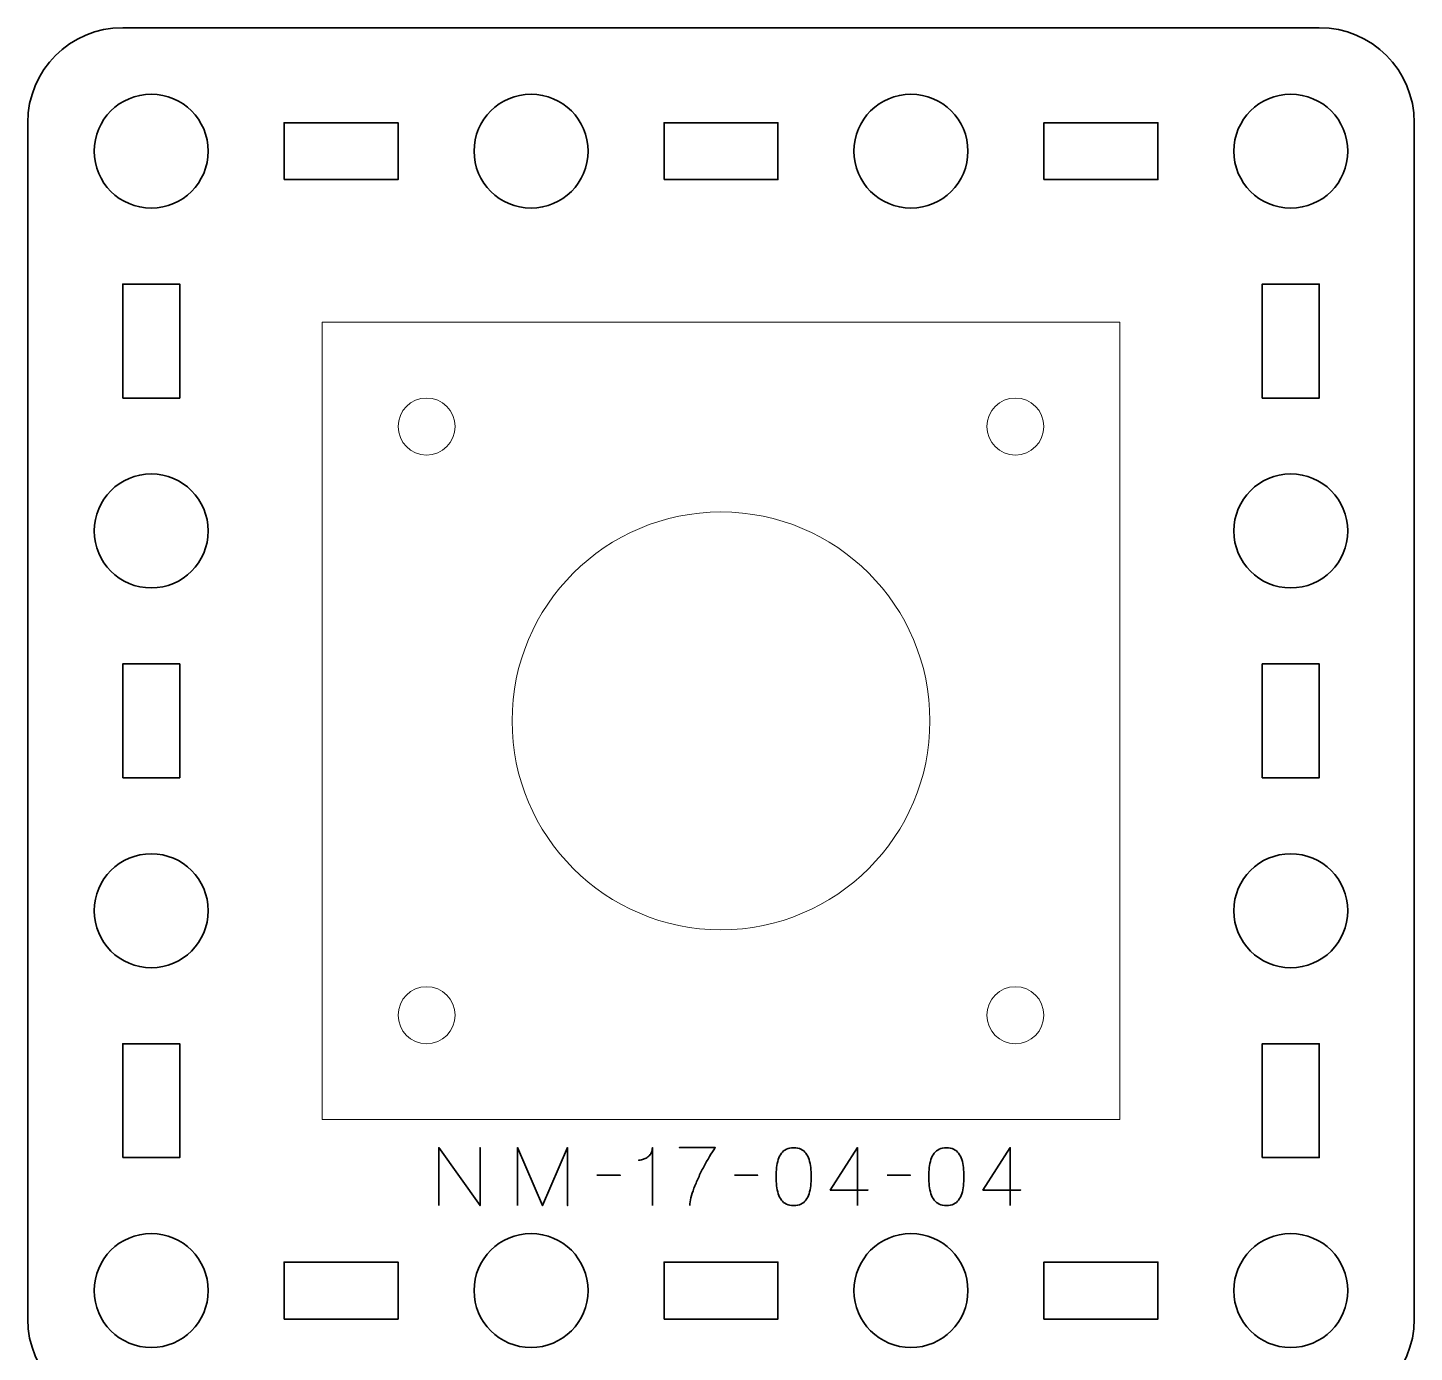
# Model space of a CAD drawing. Header units: centimetres. Extents: x -40 to 171, y -20 to 141.
# Drawn here: x -9.15 to -1.85, y 68.83 to 75.8 of the extents above; entities that cross this region are included whole.
import ezdxf

# ---------------------------------------------------------------- set-up
doc = ezdxf.new("R2010")
doc.units = ezdxf.units.CM
doc.header["$MEASUREMENT"] = 0
doc.layers.add('Layer 1', color=7, linetype='Continuous')

msp = doc.modelspace()

# ---------------------------------------------------------------- linework, layer by layer
at = {"layer": 'Layer 1', "color": 250, "lineweight": 35}
for points in [[(-7.79996, 75.00002), (-7.19996, 75.00002), (-7.19996, 75.30002), (-7.79996, 75.30002), (-7.79996, 75.00002)], [(-5.79996, 75.00002), (-5.19996, 75.00002), (-5.19996, 75.30002), (-5.79996, 75.30002), (-5.79996, 75.00002)], [(-3.79996, 75.00002), (-3.19996, 75.00002), (-3.19996, 75.30002), (-3.79996, 75.30002), (-3.79996, 75.00002)], [(-8.64996, 73.85002), (-8.34996, 73.85002), (-8.34996, 74.45002), (-8.64996, 74.45002), (-8.64996, 73.85002)], [(-2.64996, 73.85002), (-2.34996, 73.85002), (-2.34996, 74.45002), (-2.64996, 74.45002), (-2.64996, 73.85002)], [(-8.64996, 71.85002), (-8.34996, 71.85002), (-8.34996, 72.45002), (-8.64996, 72.45002), (-8.64996, 71.85002)], [(-2.64996, 71.85002), (-2.34996, 71.85002), (-2.34996, 72.45002), (-2.64996, 72.45002), (-2.64996, 71.85002)], [(-8.64996, 69.85002), (-8.34996, 69.85002), (-8.34996, 70.45002), (-8.64996, 70.45002), (-8.64996, 69.85002)], [(-2.64996, 69.85002), (-2.34996, 69.85002), (-2.34996, 70.45002), (-2.64996, 70.45002), (-2.64996, 69.85002)], [(-7.79996, 69.00002), (-7.19996, 69.00002), (-7.19996, 69.30002), (-7.79996, 69.30002), (-7.79996, 69.00002)], [(-5.79996, 69.00002), (-5.19996, 69.00002), (-5.19996, 69.30002), (-5.79996, 69.30002), (-5.79996, 69.00002)], [(-3.79996, 69.00002), (-3.19996, 69.00002), (-3.19996, 69.30002), (-3.79996, 69.30002), (-3.79996, 69.00002)]]:
    msp.add_lwpolyline(points, close=True, dxfattribs=at)
for centre in [(-8.49996, 75.15002), (-6.49996, 75.15002), (-4.49996, 75.15002), (-2.49996, 75.15002), (-8.49996, 73.15002), (-2.49996, 73.15002), (-8.49996, 71.15002), (-2.49996, 71.15002), (-8.49996, 69.15002), (-6.49996, 69.15002), (-4.49996, 69.15002), (-2.49996, 69.15002)]:
    msp.add_ellipse(centre, major_axis=(0, 0.3), ratio=1, dxfattribs=at)
msp.add_open_spline([(-9.14996, 69.00002), (-9.14996, 69.00002), (-9.14996, 75.30002), (-9.14996, 75.30002), (-9.14996, 75.30002), (-9.14996, 75.57611), (-8.92605, 75.80002), (-8.64996, 75.80002), (-8.64996, 75.80002), (-8.64996, 75.80002), (-2.34996, 75.80002), (-2.34996, 75.80002), (-2.34996, 75.80002), (-2.07387, 75.80002), (-1.84996, 75.57611), (-1.84996, 75.30002), (-1.84996, 75.30002), (-1.84996, 75.30002), (-1.84996, 69.00002), (-1.84996, 69.00002), (-1.84996, 69.00002), (-1.84996, 68.72393), (-2.07387, 68.50002), (-2.34996, 68.50002), (-2.34996, 68.50002), (-2.34996, 68.50002), (-8.64996, 68.50002), (-8.64996, 68.50002), (-8.64996, 68.50002), (-8.92605, 68.50002), (-9.14996, 68.72393), (-9.14996, 69.00002)], degree=3, knots=[0, 0, 0, 0, 0.125, 0.125, 0.125, 0.125, 0.25, 0.25, 0.25, 0.25, 0.375, 0.375, 0.375, 0.375, 0.5, 0.5, 0.5, 0.5, 0.625, 0.625, 0.625, 0.625, 0.75, 0.75, 0.75, 0.75, 0.875, 0.875, 0.875, 0.875, 1, 1, 1, 1], dxfattribs=at)
at = {"layer": 'Layer 1', "color": 30, "lineweight": 18}
msp.add_open_spline([(-7.6, 74.25), (-7.6, 74.25), (-3.4, 74.25), (-3.4, 74.25), (-3.4, 74.25), (-3.4, 74.25), (-3.4, 70.05), (-3.4, 70.05), (-3.4, 70.05), (-3.4, 70.05), (-7.6, 70.05), (-7.6, 70.05), (-7.6, 70.05), (-7.6, 70.05), (-7.6, 74.25), (-7.6, 74.25)], degree=3, knots=[0, 0, 0, 0, 0.25, 0.25, 0.25, 0.25, 0.5, 0.5, 0.5, 0.5, 0.75, 0.75, 0.75, 0.75, 1, 1, 1, 1], dxfattribs=at)
at = {"layer": 'Layer 1', "color": 250, "lineweight": 18}
for points in [[(-7.05, 73.85), (-6.96717, 73.85), (-6.9, 73.78283), (-6.9, 73.7), (-6.9, 73.7), (-6.9, 73.61717), (-6.96717, 73.55), (-7.05, 73.55), (-7.05, 73.55), (-7.13283, 73.55), (-7.2, 73.61717), (-7.2, 73.7), (-7.2, 73.7), (-7.2, 73.78283), (-7.13283, 73.85), (-7.05, 73.85)], [(-3.95, 73.85), (-3.86717, 73.85), (-3.8, 73.78283), (-3.8, 73.7), (-3.8, 73.7), (-3.8, 73.61717), (-3.86717, 73.55), (-3.95, 73.55), (-3.95, 73.55), (-4.03283, 73.55), (-4.1, 73.61717), (-4.1, 73.7), (-4.1, 73.7), (-4.1, 73.78283), (-4.03283, 73.85), (-3.95, 73.85)], [(-5.5, 73.25), (-4.89259, 73.25), (-4.4, 72.75741), (-4.4, 72.15), (-4.4, 72.15), (-4.4, 71.54259), (-4.89259, 71.05), (-5.5, 71.05), (-5.5, 71.05), (-6.10741, 71.05), (-6.6, 71.54259), (-6.6, 72.15), (-6.6, 72.15), (-6.6, 72.75741), (-6.10741, 73.25), (-5.5, 73.25)], [(-7.05, 70.75), (-6.96717, 70.75), (-6.9, 70.68283), (-6.9, 70.6), (-6.9, 70.6), (-6.9, 70.51717), (-6.96717, 70.45), (-7.05, 70.45), (-7.05, 70.45), (-7.13283, 70.45), (-7.2, 70.51717), (-7.2, 70.6), (-7.2, 70.6), (-7.2, 70.68283), (-7.13283, 70.75), (-7.05, 70.75)], [(-3.95, 70.75), (-3.86717, 70.75), (-3.8, 70.68283), (-3.8, 70.6), (-3.8, 70.6), (-3.8, 70.51717), (-3.86717, 70.45), (-3.95, 70.45), (-3.95, 70.45), (-4.03283, 70.45), (-4.1, 70.51717), (-4.1, 70.6), (-4.1, 70.6), (-4.1, 70.68283), (-4.03283, 70.75), (-3.95, 70.75)]]:
    msp.add_open_spline(points, degree=3, knots=[0, 0, 0, 0, 0.25, 0.25, 0.25, 0.25, 0.5, 0.5, 0.5, 0.5, 0.75, 0.75, 0.75, 0.75, 1, 1, 1, 1], dxfattribs=at)
at = {"layer": 'Layer 1', "color": 30, "lineweight": 35}
for points, knots in [([(-6.98585, 69.59741), (-6.98585, 69.59741), (-6.98585, 69.90263), (-6.98585, 69.90263), (-6.98585, 69.90263), (-6.98585, 69.90263), (-6.76826, 69.59741), (-6.76826, 69.59741), (-6.76826, 69.59741), (-6.76826, 69.59741), (-6.76826, 69.90263), (-6.76826, 69.90263), (-6.76826, 69.90263), (-6.76826, 69.90263), (-6.76826, 69.59741), (-6.76826, 69.59741), (-6.76826, 69.59741), (-6.76826, 69.59741), (-6.98585, 69.90263), (-6.98585, 69.90263), (-6.98585, 69.90263), (-6.98585, 69.90263), (-6.98585, 69.59741), (-6.98585, 69.59741)], [0, 0, 0, 0, 0.1666667, 0.1666667, 0.1666667, 0.1666667, 0.3333333, 0.3333333, 0.3333333, 0.3333333, 0.5, 0.5, 0.5, 0.5, 0.6666667, 0.6666667, 0.6666667, 0.6666667, 0.8333333, 0.8333333, 0.8333333, 0.8333333, 1, 1, 1, 1]), ([(-6.57056, 69.59741), (-6.57056, 69.59741), (-6.57056, 69.90263), (-6.57056, 69.90263), (-6.57056, 69.90263), (-6.57056, 69.90263), (-6.43933, 69.59741), (-6.43933, 69.59741), (-6.43933, 69.59741), (-6.43933, 69.59741), (-6.30767, 69.90263), (-6.30767, 69.90263), (-6.30767, 69.90263), (-6.30767, 69.90263), (-6.30767, 69.59741), (-6.30767, 69.59741), (-6.30767, 69.59741), (-6.30767, 69.59741), (-6.30767, 69.90263), (-6.30767, 69.90263), (-6.30767, 69.90263), (-6.30767, 69.90263), (-6.43933, 69.59741), (-6.43933, 69.59741), (-6.43933, 69.59741), (-6.43933, 69.59741), (-6.57056, 69.90263), (-6.57056, 69.90263), (-6.57056, 69.90263), (-6.57056, 69.90263), (-6.57056, 69.59741), (-6.57056, 69.59741)], [0, 0, 0, 0, 0.125, 0.125, 0.125, 0.125, 0.25, 0.25, 0.25, 0.25, 0.375, 0.375, 0.375, 0.375, 0.5, 0.5, 0.5, 0.5, 0.625, 0.625, 0.625, 0.625, 0.75, 0.75, 0.75, 0.75, 0.875, 0.875, 0.875, 0.875, 1, 1, 1, 1]), ([(-5.86148, 69.59741), (-5.86148, 69.59741), (-5.86148, 69.90263), (-5.86148, 69.90263), (-5.86148, 69.90263), (-5.86155, 69.89226), (-5.86339, 69.88337), (-5.86692, 69.87596), (-5.86692, 69.87596), (-5.87037, 69.86848), (-5.87496, 69.86234), (-5.8806, 69.85741), (-5.8806, 69.85741), (-5.88625, 69.85247), (-5.89232, 69.84852), (-5.89881, 69.84555), (-5.89881, 69.84555), (-5.9053, 69.84266), (-5.91158, 69.84047), (-5.91765, 69.83913), (-5.91765, 69.83913), (-5.92378, 69.83772), (-5.92901, 69.83687), (-5.93345, 69.83659), (-5.93345, 69.83659), (-5.92901, 69.83687), (-5.92378, 69.83772), (-5.91765, 69.83913), (-5.91765, 69.83913), (-5.91158, 69.84047), (-5.9053, 69.84266), (-5.89881, 69.84555), (-5.89881, 69.84555), (-5.89232, 69.84852), (-5.88625, 69.85247), (-5.8806, 69.85741), (-5.8806, 69.85741), (-5.87496, 69.86234), (-5.87037, 69.86848), (-5.86692, 69.87596), (-5.86692, 69.87596), (-5.86339, 69.88337), (-5.86155, 69.89226), (-5.86148, 69.90263), (-5.86148, 69.90263), (-5.86148, 69.90263), (-5.86148, 69.59741), (-5.86148, 69.59741)], [0, 0, 0, 0, 0.0833333, 0.0833333, 0.0833333, 0.0833333, 0.1666667, 0.1666667, 0.1666667, 0.1666667, 0.25, 0.25, 0.25, 0.25, 0.3333333, 0.3333333, 0.3333333, 0.3333333, 0.4166667, 0.4166667, 0.4166667, 0.4166667, 0.5, 0.5, 0.5, 0.5, 0.5833333, 0.5833333, 0.5833333, 0.5833333, 0.6666667, 0.6666667, 0.6666667, 0.6666667, 0.75, 0.75, 0.75, 0.75, 0.8333333, 0.8333333, 0.8333333, 0.8333333, 0.9166667, 0.9166667, 0.9166667, 0.9166667, 1, 1, 1, 1]), ([(-5.66422, 69.59741), (-5.66401, 69.60919), (-5.66196, 69.62281), (-5.65808, 69.63833), (-5.65808, 69.63833), (-5.6542, 69.65392), (-5.64891, 69.67072), (-5.6422, 69.68871), (-5.6422, 69.68871), (-5.6355, 69.7067), (-5.62774, 69.72519), (-5.61899, 69.74431), (-5.61899, 69.74431), (-5.61031, 69.76343), (-5.60093, 69.78233), (-5.59098, 69.80117), (-5.59098, 69.80117), (-5.58103, 69.82001), (-5.57087, 69.83807), (-5.5605, 69.85536), (-5.5605, 69.85536), (-5.55013, 69.87257), (-5.53997, 69.88831), (-5.53002, 69.90263), (-5.53002, 69.90263), (-5.53002, 69.90263), (-5.71925, 69.90263), (-5.71925, 69.90263), (-5.71925, 69.90263), (-5.71925, 69.90263), (-5.53002, 69.90263), (-5.53002, 69.90263), (-5.53002, 69.90263), (-5.53997, 69.88831), (-5.55013, 69.87257), (-5.5605, 69.85536), (-5.5605, 69.85536), (-5.57087, 69.83807), (-5.58103, 69.82001), (-5.59098, 69.80117), (-5.59098, 69.80117), (-5.60093, 69.78233), (-5.61031, 69.76343), (-5.61899, 69.74431), (-5.61899, 69.74431), (-5.62774, 69.72519), (-5.6355, 69.7067), (-5.6422, 69.68871), (-5.6422, 69.68871), (-5.64891, 69.67072), (-5.6542, 69.65392), (-5.65808, 69.63833), (-5.65808, 69.63833), (-5.66196, 69.62281), (-5.66401, 69.60919), (-5.66422, 69.59741)], [0, 0, 0, 0, 0.0714286, 0.0714286, 0.0714286, 0.0714286, 0.1428571, 0.1428571, 0.1428571, 0.1428571, 0.2142857, 0.2142857, 0.2142857, 0.2142857, 0.2857143, 0.2857143, 0.2857143, 0.2857143, 0.3571429, 0.3571429, 0.3571429, 0.3571429, 0.4285714, 0.4285714, 0.4285714, 0.4285714, 0.5, 0.5, 0.5, 0.5, 0.5714286, 0.5714286, 0.5714286, 0.5714286, 0.6428571, 0.6428571, 0.6428571, 0.6428571, 0.7142857, 0.7142857, 0.7142857, 0.7142857, 0.7857143, 0.7857143, 0.7857143, 0.7857143, 0.8571429, 0.8571429, 0.8571429, 0.8571429, 0.9285714, 0.9285714, 0.9285714, 0.9285714, 1, 1, 1, 1]), ([(-5.11727, 69.59741), (-5.10246, 69.59748), (-5.08969, 69.60009), (-5.07903, 69.60517), (-5.07903, 69.60517), (-5.06845, 69.61025), (-5.05963, 69.61752), (-5.05258, 69.62676), (-5.05258, 69.62676), (-5.04559, 69.63607), (-5.04009, 69.64708), (-5.036, 69.65978), (-5.036, 69.65978), (-5.03197, 69.67248), (-5.02908, 69.68638), (-5.02746, 69.70162), (-5.02746, 69.70162), (-5.02576, 69.71686), (-5.02492, 69.73288), (-5.02499, 69.74981), (-5.02499, 69.74981), (-5.02492, 69.76667), (-5.02576, 69.78269), (-5.02746, 69.79786), (-5.02746, 69.79786), (-5.02908, 69.81303), (-5.03197, 69.827), (-5.036, 69.8397), (-5.036, 69.8397), (-5.04009, 69.85233), (-5.04559, 69.86333), (-5.05258, 69.87272), (-5.05258, 69.87272), (-5.05963, 69.88203), (-5.06845, 69.8893), (-5.07903, 69.89438), (-5.07903, 69.89438), (-5.08969, 69.89953), (-5.10246, 69.90214), (-5.11727, 69.90221), (-5.11727, 69.90221), (-5.13209, 69.90214), (-5.14486, 69.89953), (-5.15552, 69.89438), (-5.15552, 69.89438), (-5.1661, 69.8893), (-5.17492, 69.88203), (-5.18197, 69.87272), (-5.18197, 69.87272), (-5.18896, 69.86333), (-5.19446, 69.85233), (-5.19855, 69.8397), (-5.19855, 69.8397), (-5.20258, 69.827), (-5.20547, 69.81303), (-5.20709, 69.79786), (-5.20709, 69.79786), (-5.20878, 69.78269), (-5.20963, 69.76667), (-5.20956, 69.74981), (-5.20956, 69.74981), (-5.20963, 69.73288), (-5.20878, 69.71686), (-5.20709, 69.70162), (-5.20709, 69.70162), (-5.20547, 69.68638), (-5.20258, 69.67248), (-5.19855, 69.65978), (-5.19855, 69.65978), (-5.19446, 69.64708), (-5.18896, 69.63607), (-5.18197, 69.62676), (-5.18197, 69.62676), (-5.17492, 69.61752), (-5.1661, 69.61025), (-5.15552, 69.60517), (-5.15552, 69.60517), (-5.14486, 69.60009), (-5.13209, 69.59748), (-5.11727, 69.59741)], [0, 0, 0, 0, 0.05, 0.05, 0.05, 0.05, 0.1, 0.1, 0.1, 0.1, 0.15, 0.15, 0.15, 0.15, 0.2, 0.2, 0.2, 0.2, 0.25, 0.25, 0.25, 0.25, 0.3, 0.3, 0.3, 0.3, 0.35, 0.35, 0.35, 0.35, 0.4, 0.4, 0.4, 0.4, 0.45, 0.45, 0.45, 0.45, 0.5, 0.5, 0.5, 0.5, 0.55, 0.55, 0.55, 0.55, 0.6, 0.6, 0.6, 0.6, 0.65, 0.65, 0.65, 0.65, 0.7, 0.7, 0.7, 0.7, 0.75, 0.75, 0.75, 0.75, 0.8, 0.8, 0.8, 0.8, 0.85, 0.85, 0.85, 0.85, 0.9, 0.9, 0.9, 0.9, 0.95, 0.95, 0.95, 0.95, 1, 1, 1, 1]), ([(-5.11727, 69.59741), (-5.10246, 69.59748), (-5.08969, 69.60009), (-5.07903, 69.60517), (-5.07903, 69.60517), (-5.06845, 69.61025), (-5.05963, 69.61752), (-5.05258, 69.62676), (-5.05258, 69.62676), (-5.04559, 69.63607), (-5.04009, 69.64708), (-5.036, 69.65978), (-5.036, 69.65978), (-5.03197, 69.67248), (-5.02908, 69.68638), (-5.02746, 69.70162), (-5.02746, 69.70162), (-5.02576, 69.71686), (-5.02492, 69.73288), (-5.02499, 69.74981), (-5.02499, 69.74981), (-5.02492, 69.76667), (-5.02576, 69.78269), (-5.02746, 69.79786), (-5.02746, 69.79786), (-5.02908, 69.81303), (-5.03197, 69.827), (-5.036, 69.8397), (-5.036, 69.8397), (-5.04009, 69.85233), (-5.04559, 69.86333), (-5.05258, 69.87272), (-5.05258, 69.87272), (-5.05963, 69.88203), (-5.06845, 69.8893), (-5.07903, 69.89438), (-5.07903, 69.89438), (-5.08969, 69.89953), (-5.10246, 69.90214), (-5.11727, 69.90221), (-5.11727, 69.90221), (-5.13209, 69.90214), (-5.14486, 69.89953), (-5.15552, 69.89438), (-5.15552, 69.89438), (-5.1661, 69.8893), (-5.17492, 69.88203), (-5.18197, 69.87272), (-5.18197, 69.87272), (-5.18896, 69.86333), (-5.19446, 69.85233), (-5.19855, 69.8397), (-5.19855, 69.8397), (-5.20258, 69.827), (-5.20547, 69.81303), (-5.20709, 69.79786), (-5.20709, 69.79786), (-5.20878, 69.78269), (-5.20963, 69.76667), (-5.20956, 69.74981), (-5.20956, 69.74981), (-5.20963, 69.73288), (-5.20878, 69.71686), (-5.20709, 69.70162), (-5.20709, 69.70162), (-5.20547, 69.68638), (-5.20258, 69.67248), (-5.19855, 69.65978), (-5.19855, 69.65978), (-5.19446, 69.64708), (-5.18896, 69.63607), (-5.18197, 69.62676), (-5.18197, 69.62676), (-5.17492, 69.61752), (-5.1661, 69.61025), (-5.15552, 69.60517), (-5.15552, 69.60517), (-5.14486, 69.60009), (-5.13209, 69.59748), (-5.11727, 69.59741)], [0, 0, 0, 0, 0.05, 0.05, 0.05, 0.05, 0.1, 0.1, 0.1, 0.1, 0.15, 0.15, 0.15, 0.15, 0.2, 0.2, 0.2, 0.2, 0.25, 0.25, 0.25, 0.25, 0.3, 0.3, 0.3, 0.3, 0.35, 0.35, 0.35, 0.35, 0.4, 0.4, 0.4, 0.4, 0.45, 0.45, 0.45, 0.45, 0.5, 0.5, 0.5, 0.5, 0.55, 0.55, 0.55, 0.55, 0.6, 0.6, 0.6, 0.6, 0.65, 0.65, 0.65, 0.65, 0.7, 0.7, 0.7, 0.7, 0.75, 0.75, 0.75, 0.75, 0.8, 0.8, 0.8, 0.8, 0.85, 0.85, 0.85, 0.85, 0.9, 0.9, 0.9, 0.9, 0.95, 0.95, 0.95, 0.95, 1, 1, 1, 1]), ([(-4.78073, 69.59741), (-4.78073, 69.59741), (-4.78073, 69.90263), (-4.78073, 69.90263), (-4.78073, 69.90263), (-4.78073, 69.90263), (-4.92466, 69.67869), (-4.92466, 69.67869), (-4.92466, 69.67869), (-4.92466, 69.67869), (-4.72654, 69.67869), (-4.72654, 69.67869), (-4.72654, 69.67869), (-4.72654, 69.67869), (-4.92466, 69.67869), (-4.92466, 69.67869), (-4.92466, 69.67869), (-4.92466, 69.67869), (-4.78073, 69.90263), (-4.78073, 69.90263), (-4.78073, 69.90263), (-4.78073, 69.90263), (-4.78073, 69.59741), (-4.78073, 69.59741)], [0, 0, 0, 0, 0.1666667, 0.1666667, 0.1666667, 0.1666667, 0.3333333, 0.3333333, 0.3333333, 0.3333333, 0.5, 0.5, 0.5, 0.5, 0.6666667, 0.6666667, 0.6666667, 0.6666667, 0.8333333, 0.8333333, 0.8333333, 0.8333333, 1, 1, 1, 1]), ([(-4.31337, 69.59741), (-4.29856, 69.59748), (-4.28579, 69.60009), (-4.27513, 69.60517), (-4.27513, 69.60517), (-4.26455, 69.61025), (-4.25573, 69.61752), (-4.24868, 69.62676), (-4.24868, 69.62676), (-4.24169, 69.63607), (-4.23619, 69.64708), (-4.2321, 69.65978), (-4.2321, 69.65978), (-4.22807, 69.67248), (-4.22518, 69.68638), (-4.22356, 69.70162), (-4.22356, 69.70162), (-4.22186, 69.71686), (-4.22102, 69.73288), (-4.22109, 69.74981), (-4.22109, 69.74981), (-4.22102, 69.76667), (-4.22186, 69.78269), (-4.22356, 69.79786), (-4.22356, 69.79786), (-4.22518, 69.81303), (-4.22807, 69.827), (-4.2321, 69.8397), (-4.2321, 69.8397), (-4.23619, 69.85233), (-4.24169, 69.86333), (-4.24868, 69.87272), (-4.24868, 69.87272), (-4.25573, 69.88203), (-4.26455, 69.8893), (-4.27513, 69.89438), (-4.27513, 69.89438), (-4.28579, 69.89953), (-4.29856, 69.90214), (-4.31337, 69.90221), (-4.31337, 69.90221), (-4.32819, 69.90214), (-4.34096, 69.89953), (-4.35162, 69.89438), (-4.35162, 69.89438), (-4.3622, 69.8893), (-4.37102, 69.88203), (-4.37807, 69.87272), (-4.37807, 69.87272), (-4.38506, 69.86333), (-4.39056, 69.85233), (-4.39465, 69.8397), (-4.39465, 69.8397), (-4.39868, 69.827), (-4.40157, 69.81303), (-4.40319, 69.79786), (-4.40319, 69.79786), (-4.40488, 69.78269), (-4.40573, 69.76667), (-4.40566, 69.74981), (-4.40566, 69.74981), (-4.40573, 69.73288), (-4.40488, 69.71686), (-4.40319, 69.70162), (-4.40319, 69.70162), (-4.40157, 69.68638), (-4.39868, 69.67248), (-4.39465, 69.65978), (-4.39465, 69.65978), (-4.39056, 69.64708), (-4.38506, 69.63607), (-4.37807, 69.62676), (-4.37807, 69.62676), (-4.37102, 69.61752), (-4.3622, 69.61025), (-4.35162, 69.60517), (-4.35162, 69.60517), (-4.34096, 69.60009), (-4.32819, 69.59748), (-4.31337, 69.59741)], [0, 0, 0, 0, 0.05, 0.05, 0.05, 0.05, 0.1, 0.1, 0.1, 0.1, 0.15, 0.15, 0.15, 0.15, 0.2, 0.2, 0.2, 0.2, 0.25, 0.25, 0.25, 0.25, 0.3, 0.3, 0.3, 0.3, 0.35, 0.35, 0.35, 0.35, 0.4, 0.4, 0.4, 0.4, 0.45, 0.45, 0.45, 0.45, 0.5, 0.5, 0.5, 0.5, 0.55, 0.55, 0.55, 0.55, 0.6, 0.6, 0.6, 0.6, 0.65, 0.65, 0.65, 0.65, 0.7, 0.7, 0.7, 0.7, 0.75, 0.75, 0.75, 0.75, 0.8, 0.8, 0.8, 0.8, 0.85, 0.85, 0.85, 0.85, 0.9, 0.9, 0.9, 0.9, 0.95, 0.95, 0.95, 0.95, 1, 1, 1, 1]), ([(-4.31337, 69.59741), (-4.29856, 69.59748), (-4.28579, 69.60009), (-4.27513, 69.60517), (-4.27513, 69.60517), (-4.26455, 69.61025), (-4.25573, 69.61752), (-4.24868, 69.62676), (-4.24868, 69.62676), (-4.24169, 69.63607), (-4.23619, 69.64708), (-4.2321, 69.65978), (-4.2321, 69.65978), (-4.22807, 69.67248), (-4.22518, 69.68638), (-4.22356, 69.70162), (-4.22356, 69.70162), (-4.22186, 69.71686), (-4.22102, 69.73288), (-4.22109, 69.74981), (-4.22109, 69.74981), (-4.22102, 69.76667), (-4.22186, 69.78269), (-4.22356, 69.79786), (-4.22356, 69.79786), (-4.22518, 69.81303), (-4.22807, 69.827), (-4.2321, 69.8397), (-4.2321, 69.8397), (-4.23619, 69.85233), (-4.24169, 69.86333), (-4.24868, 69.87272), (-4.24868, 69.87272), (-4.25573, 69.88203), (-4.26455, 69.8893), (-4.27513, 69.89438), (-4.27513, 69.89438), (-4.28579, 69.89953), (-4.29856, 69.90214), (-4.31337, 69.90221), (-4.31337, 69.90221), (-4.32819, 69.90214), (-4.34096, 69.89953), (-4.35162, 69.89438), (-4.35162, 69.89438), (-4.3622, 69.8893), (-4.37102, 69.88203), (-4.37807, 69.87272), (-4.37807, 69.87272), (-4.38506, 69.86333), (-4.39056, 69.85233), (-4.39465, 69.8397), (-4.39465, 69.8397), (-4.39868, 69.827), (-4.40157, 69.81303), (-4.40319, 69.79786), (-4.40319, 69.79786), (-4.40488, 69.78269), (-4.40573, 69.76667), (-4.40566, 69.74981), (-4.40566, 69.74981), (-4.40573, 69.73288), (-4.40488, 69.71686), (-4.40319, 69.70162), (-4.40319, 69.70162), (-4.40157, 69.68638), (-4.39868, 69.67248), (-4.39465, 69.65978), (-4.39465, 69.65978), (-4.39056, 69.64708), (-4.38506, 69.63607), (-4.37807, 69.62676), (-4.37807, 69.62676), (-4.37102, 69.61752), (-4.3622, 69.61025), (-4.35162, 69.60517), (-4.35162, 69.60517), (-4.34096, 69.60009), (-4.32819, 69.59748), (-4.31337, 69.59741)], [0, 0, 0, 0, 0.05, 0.05, 0.05, 0.05, 0.1, 0.1, 0.1, 0.1, 0.15, 0.15, 0.15, 0.15, 0.2, 0.2, 0.2, 0.2, 0.25, 0.25, 0.25, 0.25, 0.3, 0.3, 0.3, 0.3, 0.35, 0.35, 0.35, 0.35, 0.4, 0.4, 0.4, 0.4, 0.45, 0.45, 0.45, 0.45, 0.5, 0.5, 0.5, 0.5, 0.55, 0.55, 0.55, 0.55, 0.6, 0.6, 0.6, 0.6, 0.65, 0.65, 0.65, 0.65, 0.7, 0.7, 0.7, 0.7, 0.75, 0.75, 0.75, 0.75, 0.8, 0.8, 0.8, 0.8, 0.85, 0.85, 0.85, 0.85, 0.9, 0.9, 0.9, 0.9, 0.95, 0.95, 0.95, 0.95, 1, 1, 1, 1]), ([(-3.97683, 69.59741), (-3.97683, 69.59741), (-3.97683, 69.90263), (-3.97683, 69.90263), (-3.97683, 69.90263), (-3.97683, 69.90263), (-4.12076, 69.67869), (-4.12076, 69.67869), (-4.12076, 69.67869), (-4.12076, 69.67869), (-3.92264, 69.67869), (-3.92264, 69.67869), (-3.92264, 69.67869), (-3.92264, 69.67869), (-4.12076, 69.67869), (-4.12076, 69.67869), (-4.12076, 69.67869), (-4.12076, 69.67869), (-3.97683, 69.90263), (-3.97683, 69.90263), (-3.97683, 69.90263), (-3.97683, 69.90263), (-3.97683, 69.59741), (-3.97683, 69.59741)], [0, 0, 0, 0, 0.1666667, 0.1666667, 0.1666667, 0.1666667, 0.3333333, 0.3333333, 0.3333333, 0.3333333, 0.5, 0.5, 0.5, 0.5, 0.6666667, 0.6666667, 0.6666667, 0.6666667, 0.8333333, 0.8333333, 0.8333333, 0.8333333, 1, 1, 1, 1]), ([(-6.15358, 69.75701), (-6.15358, 69.75701), (-6.03039, 69.75701), (-6.03039, 69.75701), (-6.03039, 69.75701), (-6.03039, 69.75701), (-6.15358, 69.75701), (-6.15358, 69.75701)], [0, 0, 0, 0, 0.5, 0.5, 0.5, 0.5, 1, 1, 1, 1]), ([(-5.42969, 69.75701), (-5.42969, 69.75701), (-5.3065, 69.75701), (-5.3065, 69.75701), (-5.3065, 69.75701), (-5.3065, 69.75701), (-5.42969, 69.75701), (-5.42969, 69.75701)], [0, 0, 0, 0, 0.5, 0.5, 0.5, 0.5, 1, 1, 1, 1]), ([(-4.62579, 69.75701), (-4.62579, 69.75701), (-4.5026, 69.75701), (-4.5026, 69.75701), (-4.5026, 69.75701), (-4.5026, 69.75701), (-4.62579, 69.75701), (-4.62579, 69.75701)], [0, 0, 0, 0, 0.5, 0.5, 0.5, 0.5, 1, 1, 1, 1])]:
    msp.add_open_spline(points, degree=3, knots=knots, dxfattribs=at)

doc.saveas('drawing.dxf')
